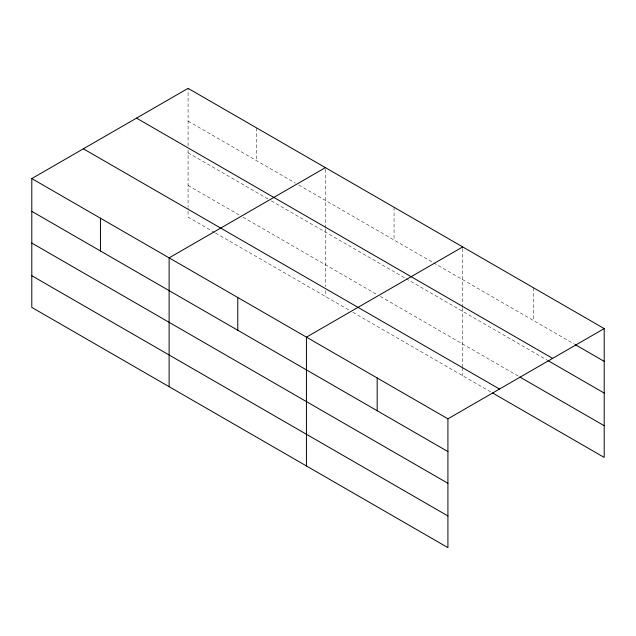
<?xml version="1.0" encoding="UTF-8"?>
<svg xmlns="http://www.w3.org/2000/svg" width="636" height="636" viewBox="0 0 636 636"><rect width="100%" height="100%" fill="white"/><g stroke="black" fill="none" stroke-linecap="round" stroke-linejoin="round"><path stroke-width="0.48" stroke-dasharray="3.18 2.39" d="M188.081 145.882L188.081 88.356M325.401 229.119L325.401 286.55M325.401 228.133L325.401 167.634M462.722 308.404L462.722 366.821M462.722 307.411L462.722 246.911M188.081 121.118L295.366 183.049M298.793 185.036L432.679 262.334M433.537 262.827L574.372 344.132M188.081 152.815L267.899 198.893M271.334 200.881L405.219 278.178M406.078 278.671L547.095 360.087M188.081 185.474L239.581 215.207M243.008 217.186L376.894 294.484M380.328 296.463L518.117 376.019M214.69 232.538L188.081 217.17L188.081 208.258M215.548 233.03L349.434 310.328M352.869 312.308L491.7 392.468M533.461 287.758L533.461 320.52M462.722 367.807L462.722 375.733M394.058 207.272L394.058 240.034M325.401 290.509L325.401 296.455M256.745 127.995L256.745 160.757M188.081 149.842L188.081 207.264"/><path stroke-width="0.95" d="M447.919 483.288L447.919 418.83L31.8 178.581L31.8 307.403L447.919 547.644L447.919 483.288L31.8 243.047M492.55 392.953L604.2 457.419L604.2 328.597L188.081 88.356L31.8 178.581M325.401 167.634L169.12 257.866L169.12 386.68M462.722 246.911L306.441 337.144L306.441 465.965M447.919 418.83L604.2 328.597M575.222 344.625L604.2 361.359M136.509 118.129L552.628 358.37M547.946 360.58L604.2 393.056M519.827 377.005L604.2 425.715M83.372 148.808L499.491 389.049M31.8 211.343L447.919 451.584M31.8 275.706L447.919 515.947M377.18 377.983L377.18 410.745M237.777 297.505L237.777 330.267M100.456 218.22L100.456 250.982"/></g></svg>
